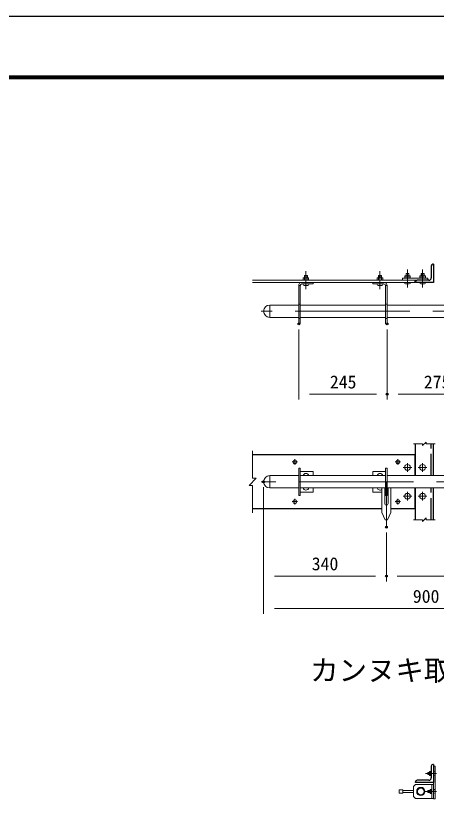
# Model space of a CAD drawing. Units: millimetres, scale not verified, with parts at other scales. Extents: x -6300 to 6300, y -4455 to 4455.
# Drawn here: x 1629 to 3958, y 0 to 4455 of the extents above; entities that cross this region are included whole.
import ezdxf
from ezdxf.enums import TextEntityAlignment as Align

# ---------------------------------------------------------------- set-up
doc = ezdxf.new("R2010")
doc.units = ezdxf.units.MM
doc.header["$LTSCALE"] = 20
doc.header["$PDMODE"] = 32
doc.header["$PDSIZE"] = 10
doc.linetypes.add('DASHED', pattern=[7.5, 6, -1.5])
doc.linetypes.add('USER1', pattern=[50.8, 31.75, -6.35, 6.35, -6.35])
for name, color, linetype, lineweight in [('0-0_D-TTL-TXT', 7, 'Continuous', 25), ('0-4_D-STR-DIM', 7, 'Continuous', 13), ('0-6_Defpoints', 8, 'Continuous', 25), ('0-9_D-STR1', 1, 'Continuous', 25), ('0-A_D-BMK', 2, 'USER1', 13), ('0-B_D-STR3', 3, 'Continuous', 13), ('0-C_D-TTL', 7, 'Continuous', 25)]:
    doc.layers.add(name, color=color, linetype=linetype, lineweight=lineweight)
doc.styles.add('ＭＳ ゴシック', font='')
doc.styles.get('ＭＳ ゴシック').set_extended_font_data('MS Gothic')

msp = doc.modelspace()

# ---------------------------------------------------------------- linework, layer by layer
at = {"layer": '0-4_D-STR-DIM'}
for p, q in [((3193.09, 2721.05), (3193.09, 2331.87)), ((3683.09, 2721.05), (3683.09, 2331.87)), ((3683.09, 2721.05), (3683.09, 2331.87)), ((3253.09, 2361.87), (3623.09, 2361.87)), ((3743.09, 2361.87), (4173.09, 2361.87)), ((3879.09, 2077.15), (3899.09, 2097.15)), ((3899.09, 2087.15), (3899.09, 2097.15)), ((3829.09, 2087.15), (3879.09, 2087.15)), ((3879.09, 2077.15), (3879.09, 2087.15)), ((3899.09, 2087.15), (3949.09, 2087.15)), ((2938.09, 1897.15), (2938.09, 2048.12)), ((2918.09, 1857.15), (2958.09, 1897.15)), ((2938.09, 1897.15), (2958.09, 1897.15)), ((2918.09, 1857.15), (2938.09, 1857.15)), ((2938.09, 1706.18), (2938.09, 1857.15)), ((2998.59, 1847.15), (2998.59, 1325.36)), ((2998.59, 1847.15), (2998.59, 1145.36)), ((3829.09, 1667.15), (3879.09, 1667.15)), ((3879.09, 1657.15), (3899.09, 1677.15)), ((3879.09, 1657.15), (3879.09, 1667.15)), ((3899.09, 1667.15), (3899.09, 1677.15)), ((3899.09, 1667.15), (3949.09, 1667.15)), ((3678.59, 1596.11), (3678.59, 1325.36)), ((3678.59, 1596.11), (3678.59, 1325.36)), ((3058.59, 1355.36), (3618.59, 1355.36)), ((3738.59, 1355.36), (4738.59, 1355.36)), ((3058.59, 1175.36), (4738.59, 1175.36))]:
    msp.add_line(p, q, dxfattribs=at)
at = {"layer": '0-6_Defpoints'}
for p in [(3193.09, 2751.05), (3683.09, 2751.05), (3683.09, 2361.87), (2998.59, 1877.15), (3678.59, 1626.11), (3678.59, 1355.36)]:
    msp.add_point(p, dxfattribs=at)
at = {"layer": '0-9_D-STR1'}
for p, q in [((3939.09, 3081.05), (3936.09, 3081.05)), ((3927.09, 3072.05), (3927.09, 3006.05)), ((3914.09, 2993.05), (3848.09, 2993.05)), ((3839.09, 2984.05), (3839.09, 2981.05)), ((3839.09, 1911.15), (3839.09, 2087.15)), ((3939.09, 1911.15), (3939.09, 2087.15)), ((3839.09, 2027.15), (2938.09, 2027.15)), ((3835.09, 2027.15), (3835.09, 1911.15)), ((3835.09, 1843.15), (3835.09, 1727.15)), ((3839.09, 1667.15), (3839.09, 1843.15)), ((3939.09, 1667.15), (3939.09, 1843.15)), ((3653.59, 1727.15), (2938.09, 1727.15)), ((3839.09, 1727.15), (3703.59, 1727.15)), ((3939.09, 312.81), (3936.09, 312.81)), ((3939.09, 312.81), (3939.09, 212.81)), ((3927.09, 303.81), (3927.09, 237.81)), ((3914.09, 224.81), (3848.09, 224.81)), ((3839.09, 212.81), (3839.09, 215.81)), ((3939.09, 212.81), (3839.09, 212.81))]:
    msp.add_line(p, q, dxfattribs=at)
at = {"layer": '0-9_D-STR1', "linetype": 'DASHED'}
for p, q in [((3927.09, 1911.15), (3927.09, 2087.15)), ((3927.09, 1667.15), (3927.09, 1843.15))]:
    msp.add_line(p, q, dxfattribs=at)
at = {"layer": '0-9_D-STR1'}
msp.add_lwpolyline([(3939.09, 3081.05), (3939.09, 2981.05), (3839.09, 2981.05)], dxfattribs=at)
for centre, radius, start, end in [((3936.09, 3072.05), 9, 90, 180), ((3848.09, 2984.05), 9, 90, 180), ((3914.09, 3006.05), 13, 270, 0), ((3936.09, 303.81), 9, 90, 180), ((3848.09, 215.81), 9, 90, 180), ((3914.09, 237.81), 13, 270, 0)]:
    msp.add_arc(centre, radius, start, end, dxfattribs=at)
at = {"layer": '0-A_D-BMK'}
for p, q in [((3233.08, 2942.87), (3233.08, 3042.87)), ((3643.09, 2942.87), (3643.09, 3042.87)), ((3795.09, 2951.87), (3795.09, 3051.87)), ((3879.09, 2951.87), (3879.09, 3051.87)), ((4824.99, 2821.05), (2984.99, 2821.05)), ((3157.21, 1987.15), (3186.97, 1987.15)), ((3172.09, 2002.03), (3172.09, 1972.27)), ((3727.21, 1987.15), (3756.97, 1987.15)), ((3742.09, 2002.03), (3742.09, 1972.27)), ((3795.09, 1981.15), (3795.09, 1933.15)), ((3879.09, 1981.15), (3879.09, 1933.15)), ((3771.09, 1957.15), (3819.09, 1957.15)), ((3855.09, 1957.15), (3903.09, 1957.15)), ((4844.99, 1877.15), (2984.99, 1877.15)), ((3678.59, 1877.15), (3678.59, 1626.11)), ((3172.09, 1782.03), (3172.09, 1752.27)), ((3742.09, 1752.27), (3742.09, 1782.03)), ((3771.09, 1797.15), (3819.09, 1797.15)), ((3795.09, 1773.15), (3795.09, 1821.15)), ((3855.09, 1797.15), (3903.09, 1797.15)), ((3879.09, 1821.15), (3879.09, 1773.15)), ((3157.21, 1767.15), (3186.97, 1767.15)), ((3727.21, 1767.15), (3756.97, 1767.15)), ((3894.72, 262.81), (3955.43, 262.81)), ((3894.72, 162.81), (3955.43, 162.81))]:
    msp.add_line(p, q, dxfattribs=at)
at = {"layer": '0-B_D-STR3'}
for p, q in [((3787.09, 3030.05), (3788.09, 3031.05)), ((3787.09, 3018.05), (3787.09, 3030.05)), ((3787.09, 3030.05), (3803.09, 3030.05)), ((3788.09, 3018.05), (3788.09, 3031.05)), ((3788.09, 3031.05), (3802.09, 3031.05)), ((3802.09, 3018.05), (3802.09, 3031.05)), ((3802.09, 3031.05), (3803.09, 3030.05)), ((3803.09, 3018.05), (3803.09, 3030.05)), ((3871.09, 3030.05), (3872.09, 3031.05)), ((3871.09, 3018.05), (3871.09, 3030.05)), ((3871.09, 3030.05), (3887.09, 3030.05)), ((3872.09, 3018.05), (3872.09, 3031.05)), ((3872.09, 3031.05), (3886.09, 3031.05)), ((3886.09, 3018.05), (3886.09, 3031.05)), ((3886.09, 3031.05), (3887.09, 3030.05)), ((3887.09, 3018.05), (3887.09, 3030.05)), ((2937.09, 2993.05), (3907.09, 2993.05)), ((3220.1, 3006.05), (3218.08, 3004.89)), ((3218.08, 3004.89), (3218.08, 2993.05)), ((3246.07, 3006.05), (3220.1, 3006.05)), ((3225.08, 3018.05), (3226.08, 3019.05)), ((3225.08, 3006.05), (3225.08, 3018.05)), ((3225.08, 3018.05), (3241.08, 3018.05)), ((3225.6, 3004.89), (3225.6, 2993.05)), ((3226.08, 3006.05), (3226.08, 3019.05)), ((3226.08, 3019.05), (3240.08, 3019.05)), ((3240.08, 3006.05), (3240.08, 3019.05)), ((3240.08, 3019.05), (3241.08, 3018.05)), ((3240.57, 3004.89), (3240.57, 2993.05)), ((3241.08, 3006.05), (3241.08, 3018.05)), ((3246.07, 3006.05), (3248.08, 3004.89)), ((3248.08, 3004.89), (3248.08, 2993.05)), ((3630.11, 3006.05), (3628.09, 3004.89)), ((3628.09, 3004.89), (3628.09, 2993.05)), ((3656.08, 3006.05), (3630.11, 3006.05)), ((3635.09, 3018.05), (3636.09, 3019.05)), ((3635.09, 3006.05), (3635.09, 3018.05)), ((3635.09, 3018.05), (3651.09, 3018.05)), ((3635.61, 3004.89), (3635.61, 2993.05)), ((3636.09, 3006.05), (3636.09, 3019.05)), ((3636.09, 3019.05), (3650.09, 3019.05)), ((3650.09, 3006.05), (3650.09, 3019.05)), ((3650.09, 3019.05), (3651.09, 3018.05)), ((3650.57, 3004.89), (3650.57, 2993.05)), ((3651.09, 3006.05), (3651.09, 3018.05)), ((3656.08, 3006.05), (3658.09, 3004.89)), ((3658.09, 3004.89), (3658.09, 2993.05)), ((3767.09, 2993.05), (3767.09, 3005.05)), ((3782.1, 3018.05), (3780.09, 3016.89)), ((3780.09, 3016.89), (3780.09, 3005.05)), ((3808.08, 3018.05), (3782.1, 3018.05)), ((3787.61, 3016.89), (3787.61, 3005.05)), ((3802.57, 3016.89), (3802.57, 3005.05)), ((3808.08, 3018.05), (3810.09, 3016.89)), ((3810.09, 3016.89), (3810.09, 3005.05)), ((3835.09, 2981.05), (3835.09, 2993.05)), ((3866.1, 3018.05), (3864.09, 3016.89)), ((3864.09, 3016.89), (3864.09, 3005.05)), ((3892.08, 3018.05), (3866.1, 3018.05)), ((3871.61, 3016.89), (3871.61, 3005.05)), ((3886.57, 3016.89), (3886.57, 3005.05)), ((3892.08, 3018.05), (3894.09, 3016.89)), ((3894.09, 3016.89), (3894.09, 3005.05)), ((3835.09, 2981.05), (2937.09, 2981.05)), ((3193.09, 2751.05), (3193.09, 2963.05)), ((3202.09, 2963.05), (3193.09, 2963.05)), ((3202.09, 2751.05), (3202.09, 2963.05)), ((3273.09, 2972.05), (3211.09, 2972.05)), ((3217.08, 2970.05), (3217.08, 2972.05)), ((3223.08, 2964.05), (3243.08, 2964.05)), ((3249.08, 2970.05), (3249.08, 2972.05)), ((3273.09, 2972.05), (3273.09, 2981.05)), ((3603.09, 2972.05), (3603.09, 2981.05)), ((3603.09, 2972.05), (3665.09, 2972.05)), ((3627.09, 2970.05), (3627.09, 2972.05)), ((3633.09, 2964.05), (3653.09, 2964.05)), ((3659.09, 2970.05), (3659.09, 2972.05)), ((3674.09, 2963.05), (3683.09, 2963.05)), ((3674.09, 2751.05), (3674.09, 2963.05)), ((3683.09, 2751.05), (3683.09, 2963.05)), ((3779.09, 2979.05), (3779.09, 2981.05)), ((3785.09, 2973.05), (3805.09, 2973.05)), ((3811.09, 2979.05), (3811.09, 2981.05)), ((3863.09, 2979.05), (3863.09, 2981.05)), ((3869.09, 2973.05), (3889.09, 2973.05)), ((3895.09, 2979.05), (3895.09, 2981.05)), ((3032.59, 2855.05), (3032.59, 2787.05)), ((3193.09, 2855.05), (3032.59, 2855.05)), ((3674.09, 2855.05), (3202.09, 2855.05)), ((4233.09, 2855.05), (3683.09, 2855.05)), ((3193.09, 2787.05), (3032.59, 2787.05)), ((3674.09, 2787.05), (3202.09, 2787.05)), ((4233.09, 2787.05), (3683.09, 2787.05)), ((3202.09, 2751.05), (3193.09, 2751.05)), ((3674.09, 2751.05), (3683.09, 2751.05)), ((3193.09, 1952.15), (3193.09, 1802.15)), ((3193.09, 1952.15), (3202.09, 1952.15)), ((3202.09, 1952.15), (3202.09, 1802.15)), ((3202.09, 1934.15), (3273.09, 1934.15)), ((3273.09, 1934.15), (3273.09, 1911.15)), ((3603.09, 1934.15), (3603.09, 1911.15)), ((3674.09, 1934.15), (3603.09, 1934.15)), ((3674.09, 1952.15), (3674.09, 1802.15)), ((3683.09, 1952.15), (3674.09, 1952.15)), ((3683.09, 1952.15), (3683.09, 1802.15)), ((3032.59, 1911.15), (3032.59, 1843.15)), ((3193.09, 1911.15), (3032.59, 1911.15)), ((3674.09, 1911.15), (3202.09, 1911.15)), ((4233.09, 1911.15), (3683.09, 1911.15)), ((3193.09, 1843.15), (3032.59, 1843.15)), ((3674.09, 1843.15), (3202.09, 1843.15)), ((3273.09, 1843.15), (3273.09, 1820.15)), ((3603.09, 1843.15), (3603.09, 1820.15)), ((3653.59, 1843.15), (3653.59, 1707.15)), ((3669.59, 1843.15), (3669.59, 1756.15)), ((4233.09, 1843.15), (3683.09, 1843.15)), ((3687.59, 1843.15), (3687.59, 1756.15)), ((3703.59, 1843.15), (3703.59, 1707.15)), ((3193.09, 1802.15), (3202.09, 1802.15)), ((3202.09, 1820.15), (3273.09, 1820.15)), ((3653.59, 1820.15), (3603.09, 1820.15)), ((3674.09, 1820.15), (3669.59, 1820.15)), ((3683.09, 1802.15), (3674.09, 1802.15)), ((3672.59, 1667.15), (3653.59, 1707.15)), ((3684.59, 1667.15), (3703.59, 1707.15)), ((3684.59, 1667.15), (3672.59, 1667.15)), ((3909.09, 268.81), (3908.09, 267.81)), ((3908.09, 267.81), (3917.09, 267.81)), ((3908.09, 267.81), (3908.09, 257.81)), ((3909.09, 268.81), (3917.09, 268.81)), ((3909.09, 268.81), (3909.09, 256.81)), ((3917.09, 272.75), (3917.99, 274.31)), ((3917.09, 252.87), (3917.09, 272.75)), ((3917.99, 274.31), (3927.09, 274.31)), ((3917.99, 268.49), (3927.09, 268.49)), ((3939.09, 302.81), (3939.09, 122.81)), ((3948.09, 274.81), (3939.09, 270.75)), ((3908.09, 257.81), (3917.09, 257.81)), ((3908.09, 257.81), (3909.09, 256.81)), ((3909.09, 256.81), (3917.09, 256.81)), ((3917.09, 252.87), (3917.99, 251.31)), ((3917.99, 257.13), (3927.09, 257.13)), ((3917.99, 251.31), (3927.09, 251.31)), ((3948.09, 250.81), (3939.15, 254.81)), ((3839.09, 200.81), (3829.09, 190.81)), ((3829.09, 190.81), (3829.09, 134.81)), ((3939.09, 200.81), (3839.09, 200.81)), ((3750.09, 152.81), (3750.09, 172.81)), ((3770.09, 172.81), (3750.09, 172.81)), ((3770.09, 152.81), (3750.09, 152.81)), ((3770.09, 152.81), (3770.09, 172.81)), ((3770.09, 168.81), (3829.09, 168.81)), ((3829.09, 156.81), (3770.09, 156.81)), ((3839.09, 124.81), (3829.09, 134.81)), ((3846.89, 168.81), (3851.06, 168.81)), ((3851.06, 156.81), (3846.89, 156.81)), ((3948.09, 174.81), (3939.09, 170.75)), ((3948.09, 150.81), (3939.15, 154.81)), ((3839.09, 124.81), (3939.09, 124.81)), ((3939.09, 122.81), (3948.09, 122.81))]:
    msp.add_line(p, q, dxfattribs=at)
at = {"layer": '0-B_D-STR3', "linetype": 'DASHED'}
for p, q in [((3202.09, 2861.05), (3193.09, 2861.05)), ((3674.09, 2861.05), (3683.09, 2861.05)), ((3202.09, 2781.05), (3193.09, 2781.05)), ((3674.09, 2781.05), (3683.09, 2781.05)), ((3930.09, 200.81), (3930.09, 124.81)), ((3909.09, 168.81), (3908.09, 167.81)), ((3908.09, 167.81), (3920.09, 167.81)), ((3908.09, 167.81), (3908.09, 157.81)), ((3908.09, 157.81), (3920.09, 157.81)), ((3908.09, 157.81), (3909.09, 156.81)), ((3909.09, 168.81), (3920.09, 168.81)), ((3909.09, 168.81), (3909.09, 156.81)), ((3909.09, 156.81), (3920.09, 156.81)), ((3920.09, 172.75), (3920.99, 174.31)), ((3920.09, 152.87), (3920.09, 172.75)), ((3920.09, 152.87), (3920.99, 151.31)), ((3920.99, 174.31), (3930.09, 174.31)), ((3920.99, 168.49), (3930.09, 168.49)), ((3920.99, 157.13), (3930.09, 157.13)), ((3920.99, 151.31), (3930.09, 151.31))]:
    msp.add_line(p, q, dxfattribs=at)
at = {"layer": '0-B_D-STR3'}
for points in [[(3907.09, 2993.05), (3907.09, 3005.05), (3767.09, 3005.05)], [(3939.09, 302.81), (3948.09, 302.81), (3948.09, 122.81)]]:
    msp.add_lwpolyline(points, dxfattribs=at)
for centre, radius in [((3172.09, 1987.15), 10.5), ((3742.09, 1987.15), 10.5), ((3795.09, 1957.15), 16), ((3879.09, 1957.15), 16), ((3795.09, 1797.15), 16), ((3879.09, 1797.15), 16), ((3172.09, 1767.15), 10.5), ((3742.09, 1767.15), 10.5), ((3869.09, 162.81), 23), ((3869.09, 162.81), 19)]:
    msp.add_circle(centre, radius, dxfattribs=at)
for centre, radius, start, end in [((3219.37, 2989.01), 17.05, 68.57467, 87.55496), ((3233.08, 2981.4), 24.66, 72.33186, 107.66814), ((3246.8, 2989.01), 17.05, 92.44504, 111.42533), ((3629.38, 2989.01), 17.05, 68.57467, 87.55496), ((3643.09, 2981.4), 24.66, 72.33186, 107.66814), ((3656.8, 2989.01), 17.05, 92.44504, 111.42533), ((3781.38, 3001.01), 17.05, 68.57467, 87.55496), ((3795.09, 2993.4), 24.66, 72.33186, 107.66814), ((3808.8, 3001.01), 17.05, 92.44504, 111.42533), ((3865.38, 3001.01), 17.05, 68.57467, 87.55496), ((3879.09, 2993.4), 24.66, 72.33186, 107.66814), ((3892.8, 3001.01), 17.05, 92.44504, 111.42533), ((3211.09, 2963.05), 18, 90, 180), ((3211.09, 2963.05), 9, 90, 180), ((3223.08, 2970.05), 6, 180, 270), ((3243.08, 2970.05), 6, 270, 0), ((3633.09, 2970.05), 6, 180, 270), ((3653.09, 2970.05), 6, 270, 0), ((3665.09, 2963.05), 18, 0, 90), ((3665.09, 2963.05), 9, 0, 90), ((3785.09, 2979.05), 6, 180, 270), ((3805.09, 2979.05), 6, 270, 0), ((3869.09, 2979.05), 6, 180, 270), ((3889.09, 2979.05), 6, 270, 0), ((3032.59, 2821.05), 34, 90, 270), ((3233.09, 1907.15), 16, 14.47751, 165.52249), ((3643.09, 1907.15), 16, 14.47751, 165.52249), ((3032.59, 1877.15), 34, 90, 270), ((3233.09, 1847.15), 16, 194.47751, 345.52249), ((3643.09, 1847.15), 16, 194.47751, 311.0145), ((3678.59, 1756.15), 9, 180, 0), ((3926.92, 272.6), 9.83, 179.15397, 204.74131), ((3935.43, 262.81), 18.34, 161.96185, 198.03815), ((3926.92, 253.01), 9.83, 155.25869, 180.84603)]:
    msp.add_arc(centre, radius, start, end, dxfattribs=at)
at = {"layer": '0-B_D-STR3', "linetype": 'DASHED'}
for centre, radius, start, end in [((3929.92, 172.6), 9.83, 179.15397, 204.74131), ((3938.43, 162.81), 18.34, 161.96185, 198.03815), ((3929.92, 153.01), 9.83, 155.25869, 180.84603)]:
    msp.add_arc(centre, radius, start, end, dxfattribs=at)
at = {"layer": '0-C_D-TTL', "color": 2}
msp.add_lwpolyline([(-6300, 4455), (6300, 4455), (6300, -4455), (-6300, -4455)], close=True, dxfattribs=at)
at = {"layer": '0-C_D-TTL'}
for points in [[(-5895, 4125), (5895, 4125), (5895, -4125), (-5895, -4125)], [(-5891.25, 4121.25), (5891.25, 4121.25), (5891.25, -4121.25), (-5891.25, -4121.25)], [(-5887.5, 4117.5), (5887.5, 4117.5), (5887.5, -4117.5), (-5887.5, -4117.5)], [(-5883.75, 4113.75), (5883.75, 4113.75), (5883.75, -4113.75), (-5883.75, -4113.75)], [(-5880, 4110), (5880, 4110), (5880, -4110), (-5880, -4110)]]:
    msp.add_lwpolyline(points, close=True, dxfattribs=at)

# ---------------------------------------------------------------- texts
at = {"layer": '0-0_D-TTL-TXT', "style": 'ＭＳ ゴシック'}
msp.add_text('カンヌキ取付詳細図', height=115.4, dxfattribs=at).set_placement((3256.36, 741.31), align=Align.BOTTOM_LEFT)
at = {"layer": '0-4_D-STR-DIM', "style": 'ＭＳ ゴシック'}
for s, p in [('245', (3365.57, 2371.99)), ('275', (3885.57, 2371.99)), ('340', (3265.28, 1365.49)), ('900', (3824.9, 1185.49))]:
    msp.add_text(s, height=72.14, dxfattribs=at).set_placement(p, align=Align.BOTTOM_LEFT)

doc.saveas('drawing.dxf')
